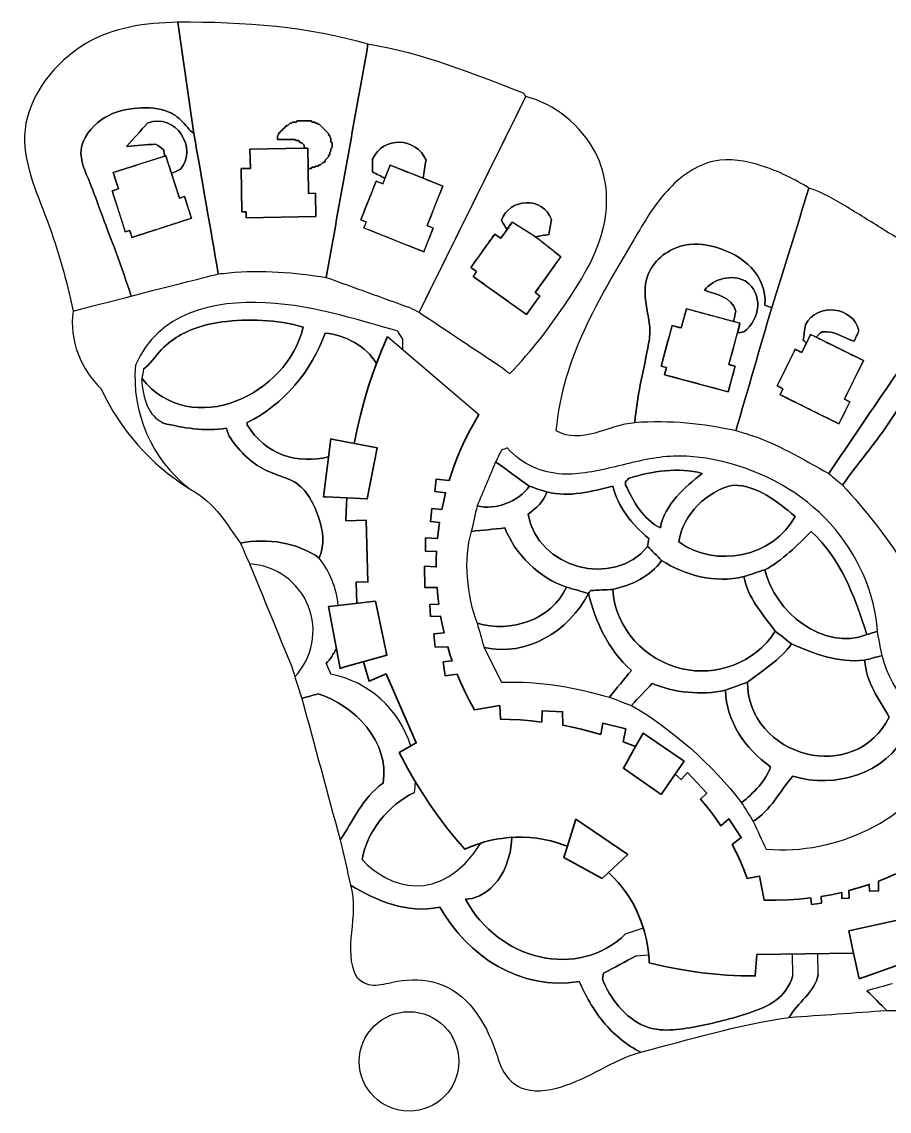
# Model space of a CAD drawing. Header units: millimetres. Extents: x -97856 to 911645, y -69926 to 264120.
# Drawn here: x 538818 to 756701, y -69769 to 204020 of the extents above; entities that cross this region are included whole.
import ezdxf

# ---------------------------------------------------------------- set-up
doc = ezdxf.new("R2010")
doc.units = ezdxf.units.MM
doc.layers.add('01_SITE_BASE', color=7, linetype='Continuous', lineweight=35)
for name, color, linetype in [('02_CHALETS', 7, 'Continuous'), ('03_DESIGN_REGIONS', 7, 'Continuous'), ('REGION_HOLES', 7, 'Continuous'), ('REPAIR_CLOSURES_ONLY', 7, 'Continuous')]:
    doc.layers.add(name, color=color, linetype=linetype)

msp = doc.modelspace()

# ---------------------------------------------------------------- linework, layer by layer
msp.add_line((630695, 124907), (653622, 105293))
msp.add_lwpolyline([(633084, 126385), (634472, 124279), (634472, 121676)])
for centre, radius, start, end in [((602753, 114701), 35525, 175.09055, 231.91232), ((611628, 136177), 58240, 204.75201, 238.08556), ((595595, 55148), 22812, 5.4608, 38.13819), ((595118, 50942), 16862, 316.83493, 86.83553), ((611300, 14178), 26417, 17.24013, 78.75396), ((611300, 14178), 26417, 351.68122, 357.41128)]:
    msp.add_arc(centre, radius, start, end)
at = {"layer": '01_SITE_BASE'}
for points in [[(630695, 124907), (629262, 121564), (627931, 118178), (626999, 115614), (625848, 112163), (624801, 108679), (623859, 105165), (623023, 101624), (622294, 98060)], [(693009, 21871), (689894, 23071), (690525, 26296), (684740, 27793), (684264, 24928), (681818, 25614), (679354, 26234), (677185, 26721), (674694, 27216), (674663, 30604), (669502, 30838), (669443, 28032), (666768, 28331), (664086, 28555), (661398, 28701), (659044, 28766), (658860, 32166), (652499, 31071), (651246, 33365), (650076, 35702), (648990, 38079), (648151, 40089), (645183, 39666), (644688, 43143), (646914, 43410), (646357, 45091), (645796, 46940), (642674, 46881), (642326, 50162), (644879, 50433), (644399, 52613), (644017, 54623), (641482, 54586), (641348, 57591), (643547, 57689), (643312, 59679), (643119, 61856), (640077, 61838), (640000, 67209), (642921, 67020), (642940, 68909), (643017, 70969), (640256, 70929), (640207, 74303), (643253, 74189), (643485, 76292), (643751, 78213), (641517, 78414), (641811, 81683), (644320, 81457), (644793, 83661), (645286, 85668), (642546, 85982), (642904, 89108), (646158, 88735), (646641, 90243), (647426, 92485), (648283, 94700), (649212, 96886), (650211, 99040), (651280, 101161), (652417, 103246), (653622, 105293), (653527, 105344)], [(617146, 99039), (616432, 99175), (614570, 84645), (615311, 84609)], [(615311, 84609), (625607, 84101), (628072, 96962), (617146, 99039)], [(622949, 57842), (622780, 63166), (625765, 63269), (625341, 78766), (620231, 78626), (620314, 81021), (620449, 84355)], [(619995, 41872), (630534, 44811), (627651, 58373), (618304, 57319)], [(618304, 57319), (615862, 57043), (618771, 41530), (619995, 41872)], [(624631, 43165), (625309, 40825), (626104, 38281), (630339, 40127), (637902, 22780), (633572, 20340), (635684, 16412), (637476, 13328), (639359, 10298), (641331, 7325), (643389, 4411), (645533, 1560), (647760, -1228), (650068, -3948), (651691, -3243), (653350, -2628), (655041, -2103), (656757, -1671), (658494, -1333), (659369, -1199), (661128, -1003), (662894, -903), (664664, -899), (666432, -991), (668191, -1179), (669938, -1461), (671667, -1839), (673374, -2309), (675052, -2871), (675879, -3186)], [(693009, 21871), (694919, 25252), (705184, 18199), (702939, 14931)], [(702939, 14931), (699460, 9866), (689927, 16416), (693009, 21871)], [(758391, -10117), (756108, -11113), (753987, -11957), (754023, -14425), (751718, -14458), (751694, -12785), (749267, -13570), (746589, -14329), (746617, -16254), (744764, -16281), (744772, -14782), (742110, -15359), (739652, -15800), (739676, -17477), (737225, -17789), (737023, -16178), (733970, -16495), (731417, -16662), (728349, -16745), (725279, -16700), (724143, -10669), (721051, -11252), (720185, -8994), (719355, -7047), (718327, -4858), (717215, -2710), (719540, -994), (716459, 3719), (714424, 1926), (713348, 3513), (712052, 5280), (710696, 7001), (709279, 8673), (710885, 10188), (706040, 15325), (704457, 13591), (702939, 14931)], [(675879, -3186), (677962, 3596), (691036, -5282), (686209, -9757)], [(686209, -9757), (684586, -11263), (675005, -6030), (675879, -3186)], [(686209, -9757), (687460, -11001), (688642, -12311), (689206, -12989), (690278, -14390), (691273, -15847), (692187, -17355), (693019, -18911), (693765, -20510), (694423, -22147), (694992, -23816), (695243, -24662), (695675, -26373), (696013, -28104), (696258, -29851), (696407, -31609), (696447, -32490), (699933, -33315), (703445, -34023), (706978, -34611), (709641, -34975), (712311, -35271), (715882, -35560), (719460, -35729), (723043, -35778), (723446, -30410), (747767, -30059)], [(747767, -30059), (746535, -24450), (760323, -21421), (762651, -27990)], [(762651, -27990), (763818, -31284), (749176, -36472), (747767, -30059)]]:
    msp.add_lwpolyline(points, dxfattribs=at)
at = {"layer": '02_CHALETS'}
for p, q in [((574709, 170279), (561752, 166115)), ((574985, 170368), (574709, 170279)), ((576425, 165885), (574985, 170368)), ((609740, 172247), (596136, 171991)), ((596136, 171991), (596227, 167180)), ((609748, 172129), (609740, 172247)), ((610645, 172264), (609748, 172248)), ((609748, 172248), (609748, 172129)), ((610741, 167176), (610645, 172264)), ((596227, 167180), (593904, 167137)), ((593904, 167137), (594110, 156218)), ((610859, 160906), (610741, 167176)), ((631381, 167995), (630045, 164652)), ((639601, 164709), (631381, 167995)), ((561752, 166115), (563073, 162006)), ((578417, 159687), (576425, 165885)), ((630045, 164652), (629503, 163297)), ((644578, 162719), (639601, 164709)), ((563073, 162006), (561521, 161507)), ((627843, 163961), (623963, 154257)), ((629503, 163297), (627843, 163961)), ((640619, 152817), (644578, 162719)), ((561521, 161507), (564818, 151247)), ((579686, 160095), (578417, 159687)), ((581439, 154642), (579686, 160095)), ((612608, 160939), (610859, 160906)), ((612612, 160692), (612608, 160939)), ((612718, 155097), (612612, 160692)), ((594110, 156218), (595174, 156238)), ((595174, 156238), (595201, 154768)), ((566494, 149840), (581439, 154642)), ((595201, 154768), (612718, 155097)), ((623963, 154257), (625345, 153704)), ((625345, 153704), (624751, 152220)), ((662006, 153672), (660705, 151847)), ((667891, 150012), (662006, 153672)), ((564818, 151247), (565927, 151604)), ((565927, 151604), (566494, 149840)), ((624751, 152220), (639783, 146211)), ((639783, 146211), (642176, 152195)), ((642176, 152195), (640619, 152817)), ((657623, 150687), (655375, 147534)), ((659118, 149621), (657623, 150687)), ((660705, 151847), (659118, 149621)), ((674203, 144975), (667891, 150012)), ((655375, 147534), (651620, 142268)), ((667766, 135948), (674203, 144975)), ((651620, 142268), (653065, 141237)), ((653065, 141237), (652186, 140004)), ((652186, 140004), (665613, 130430)), ((665613, 130430), (668948, 135106)), ((668948, 135106), (667766, 135948)), ((705765, 131911), (704460, 127069)), ((717603, 128719), (705765, 131911)), ((719222, 128283), (717603, 128719)), ((702168, 127687), (699417, 117482)), ((704460, 127069), (702168, 127687)), ((718562, 125838), (719222, 128283)), ((716411, 117859), (718562, 125838)), ((735919, 123328), (734726, 120911)), ((736959, 125435), (735919, 123328)), ((738359, 124744), (736959, 125435)), ((750231, 118884), (738359, 124744)), ((733117, 121705), (728578, 112512)), ((734726, 120911), (733117, 121705)), ((717992, 117433), (716411, 117859)), ((745453, 109206), (750231, 118884)), ((699417, 117482), (700746, 117123)), ((700746, 117123), (700261, 115323)), ((700261, 115323), (716260, 111009)), ((716260, 111009), (717992, 117433)), ((728578, 112512), (730016, 111802)), ((730016, 111802), (729276, 110304)), ((729276, 110304), (744087, 102993)), ((744087, 102993), (746655, 108195)), ((746821, 108531), (745453, 109206)), ((746655, 108195), (746821, 108531))]:
    msp.add_line(p, q, dxfattribs=at)
at = {"layer": '03_DESIGN_REGIONS'}
for p, q in [((605959, 178251), (605667, 177959)), ((606250, 178542), (605959, 178251)), ((606542, 178542), (606250, 178542)), ((606833, 178834), (606542, 178542)), ((607125, 178834), (606833, 178834)), ((607416, 178834), (607125, 178834)), ((607708, 178834), (607416, 178834)), ((607999, 179125), (607708, 178834)), ((608291, 179125), (607999, 179125)), ((608582, 179125), (608291, 179125)), ((608874, 179125), (608582, 179125)), ((609165, 179125), (608874, 179125)), ((609457, 179125), (609165, 179125)), ((609748, 179125), (609457, 179125)), ((610040, 179125), (609748, 179125)), ((610331, 179125), (610040, 179125)), ((610623, 179125), (610331, 179125)), ((610914, 179125), (610623, 179125)), ((611206, 179125), (610914, 179125)), ((611497, 179125), (611206, 179125)), ((611788, 178834), (611497, 179125)), ((612080, 178834), (611788, 178834)), ((612371, 178834), (612080, 178834)), ((612663, 178542), (612371, 178834)), ((612954, 178542), (612663, 178542)), ((613246, 178251), (612954, 178542)), ((613537, 178251), (613246, 178251)), ((613829, 177959), (613537, 178251)), ((603335, 175627), (603044, 175336)), ((603044, 175336), (603044, 175044)), ((603627, 176210), (603335, 175919)), ((603335, 175919), (603335, 175627)), ((603918, 176502), (603627, 176210)), ((604210, 176793), (603918, 176502)), ((604501, 177085), (604210, 176793)), ((604793, 177376), (604501, 177085)), ((605084, 177668), (604793, 177376)), ((605376, 177959), (605084, 177668)), ((605667, 177959), (605376, 177959)), ((614120, 177668), (613829, 177959)), ((614412, 177376), (614120, 177668)), ((614703, 177085), (614412, 177376)), ((614995, 176793), (614703, 177085)), ((615286, 176502), (614995, 176793)), ((615578, 176210), (615286, 176502)), ((615869, 175919), (615578, 176210)), ((615869, 175627), (615869, 175919)), ((616161, 175336), (615869, 175627)), ((616161, 175044), (616161, 175336)), ((603044, 175044), (603044, 174753)), ((603044, 174753), (603044, 174461)), ((603044, 174461), (603335, 174461)), ((603335, 174461), (603627, 174461)), ((603627, 174461), (603918, 174461)), ((603918, 174461), (604210, 174461)), ((604210, 174461), (604501, 174461)), ((604501, 174461), (604793, 174461)), ((604793, 174461), (605084, 174461)), ((605084, 174461), (605376, 174461)), ((605376, 174461), (605667, 174461)), ((605667, 174461), (605959, 174461)), ((605959, 174461), (606250, 174461)), ((606250, 174461), (606542, 174461)), ((606542, 174461), (606833, 174461)), ((606833, 174461), (607125, 174461)), ((607125, 174461), (607416, 174461)), ((607416, 174461), (607708, 174170)), ((607708, 174170), (607999, 174170)), ((607999, 174170), (608291, 174170)), ((608291, 174170), (608582, 173878)), ((608582, 173878), (608874, 173587)), ((608874, 173587), (609165, 173587)), ((609165, 173587), (609457, 173295)), ((609457, 173295), (609748, 173004)), ((609748, 173004), (609748, 172712)), ((609748, 172712), (609748, 172421)), ((616452, 174753), (616161, 175044)), ((616452, 174461), (616452, 174753)), ((616452, 174170), (616452, 174461)), ((616452, 173878), (616452, 174170)), ((616744, 173587), (616452, 173878)), ((616744, 173295), (616744, 173587)), ((616744, 173004), (616744, 173295)), ((616744, 172712), (616744, 173004)), ((616744, 172421), (616744, 172712)), ((609748, 172421), (609748, 172248)), ((609748, 172248), (610645, 172264)), ((610645, 172264), (610741, 167176)), ((615286, 169506), (615578, 169798)), ((615578, 169798), (615869, 170089)), ((615869, 170381), (616161, 170672)), ((615869, 170089), (615869, 170381)), ((616161, 171255), (616452, 171546)), ((616161, 170963), (616161, 171255)), ((616161, 170672), (616161, 170963)), ((616452, 172129), (616744, 172421)), ((616452, 171838), (616452, 172129)), ((616452, 171546), (616452, 171838)), ((610741, 167176), (610914, 167174)), ((610914, 167174), (611206, 167174)), ((611206, 167174), (611497, 167174)), ((611497, 167174), (611788, 167466)), ((611788, 167466), (612080, 167466)), ((612080, 167466), (612371, 167466)), ((612371, 167466), (612663, 167757)), ((612663, 167757), (612954, 167757)), ((612954, 167757), (613246, 167757)), ((613246, 167757), (613537, 168049)), ((613537, 168049), (613829, 168049)), ((613829, 168049), (614120, 168340)), ((614120, 168340), (614412, 168632)), ((614412, 168632), (614703, 168632)), ((614703, 168632), (614995, 168923)), ((614995, 169215), (615286, 169506)), ((614995, 168923), (614995, 169215))]:
    msp.add_line(p, q, dxfattribs=at)
msp.add_circle((636099, -57269), 12500, dxfattribs=at)
for points, knots in [([(577976, 203901), (569723, 203752), (561823, 202610), (554940, 198560), (547081, 193936), (540546, 185521), (539631, 176897), (538818, 169234), (542440, 161406), (545238, 153900), (548016, 146444), (549980, 139305), (551743, 131322)], [1, 1, 1, 1, 2, 2, 2, 3, 3, 3, 4, 4, 4, 5, 5, 5, 5]), ([(661341, 115581), (666958, 121326), (671564, 127389), (675889, 133859), (679832, 139757), (683542, 145993), (685017, 152737), (686365, 158898), (685848, 165484), (682898, 171188), (679418, 177915), (672553, 183417), (665422, 185246)], [1, 1, 1, 1, 2, 2, 2, 3, 3, 3, 4, 4, 4, 5, 5, 5, 5]), ([(566288, 135090), (562890, 145476), (560698, 150701), (558805, 155846), (557849, 158446), (556969, 161025), (555873, 163670), (554757, 166364), (553415, 169126), (553724, 171846), (554052, 174728), (556233, 177563), (558764, 179373), (561184, 181103), (563923, 181896), (566938, 182241), (569548, 182539), (572364, 182501), (574779, 181704), (576282, 181208), (577629, 180419), (578770, 179324), (579938, 178203), (580890, 176762), (582057, 175919)], [6.0102145, 6.0102145, 6.0102145, 6.0102145, 7, 7, 7, 8, 8, 8, 9, 9, 9, 10, 10, 10, 11, 11, 11, 12, 12, 12, 13, 13, 13, 14, 14, 14, 14]), ([(582057, 175919), (580890, 176762), (579938, 178203), (578770, 179324), (577629, 180419), (576282, 181208), (574779, 181704), (572364, 182501), (569548, 182539), (566938, 182241), (563923, 181896), (561184, 181103), (558764, 179373), (556233, 177563), (554052, 174728), (553724, 171846), (553415, 169126), (554757, 166364), (555873, 163670), (556969, 161025), (557849, 158446), (558805, 155846), (560698, 150701), (562890, 145476), (566288, 135090)], [1, 1, 1, 1, 2, 2, 2, 3, 3, 3, 4, 4, 4, 5, 5, 5, 6, 6, 6, 7, 7, 7, 8, 8, 8, 8.9897855, 8.9897855, 8.9897855, 8.9897855]), ([(736544, 162219), (733115, 164347), (729024, 166458), (724577, 167858), (720705, 169077), (716562, 169756), (712767, 168991), (708206, 168072), (704146, 165064), (700898, 161492), (697572, 157834), (695097, 153583), (692624, 149383), (683633, 134113), (674661, 119521), (673000, 101299)], [0, 0, 0, 0, 1, 1, 1, 2, 2, 2, 3, 3, 3, 4, 4, 4, 5, 5, 5, 5]), ([(774437, 138900), (771934, 141563), (768654, 143558), (765399, 145551), (762176, 147524), (758979, 149496), (755791, 151477), (752603, 153458), (749426, 155448), (746222, 157396), (743114, 159285), (739980, 161134), (736544, 162219)], [0, 0, 0, 0, 1, 1, 1, 2, 2, 2, 3, 3, 3, 4, 4, 4, 4]), ([(692821, 103339), (693335, 109734), (694869, 115838), (696060, 122026), (696359, 123583), (696637, 125144), (696602, 126674), (696565, 128239), (696201, 129771), (695901, 131363), (695338, 134344), (695003, 137535), (696051, 140322), (697340, 143752), (700725, 146569), (704289, 147641), (707184, 148511), (710197, 148228), (713138, 147368), (719809, 145415), (726107, 140489), (725467, 132779)], [6, 6, 6, 6, 7, 7, 7, 8, 8, 8, 9, 9, 9, 10, 10, 10, 11, 11, 11, 12, 12, 12, 13, 13, 13, 13]), ([(725467, 132779), (726107, 140489), (719809, 145415), (713138, 147368), (710197, 148228), (707184, 148511), (704289, 147641), (700725, 146569), (697340, 143752), (696051, 140322), (695003, 137535), (695338, 134344), (695901, 131363), (696201, 129771), (696565, 128239), (696602, 126674), (696637, 125144), (696359, 123583), (696060, 122026), (694869, 115838), (693335, 109734), (692821, 103339)], [3, 3, 3, 3, 4, 4, 4, 5, 5, 5, 6, 6, 6, 7, 7, 7, 8, 8, 8, 9, 9, 9, 10, 10, 10, 10]), ([(633084, 126385), (625528, 128295), (613178, 132761), (599995, 133414), (586946, 134061), (573081, 130973), (567359, 117741)], [1, 1, 1, 1, 2, 2, 2, 3, 3, 3, 3]), ([(569426, 116747), (571013, 117892), (572316, 119981), (573927, 121681), (575386, 123220), (577096, 124440), (578884, 125414), (582042, 127136), (585439, 128092), (589090, 128588), (592359, 129031), (595832, 129107), (599221, 128949), (602807, 128781), (606299, 128353), (609457, 127241)], [5, 5, 5, 5, 6, 6, 6, 7, 7, 7, 8, 8, 8, 9, 9, 9, 10, 10, 10, 10]), ([(609457, 127241), (606299, 128353), (602807, 128781), (599221, 128949), (595832, 129107), (592359, 129031), (589090, 128588), (585439, 128092), (582042, 127136), (578884, 125414), (577096, 124440), (575386, 123220), (573927, 121681), (572316, 119981), (571013, 117892), (569426, 116747)], [1, 1, 1, 1, 2, 2, 2, 3, 3, 3, 4, 4, 4, 5, 5, 5, 6, 6, 6, 6]), ([(744997, 87599), (748705, 92933), (752860, 97639), (756462, 102967), (760073, 108308), (763129, 114275), (768899, 117039)], [4, 4, 4, 4, 5, 5, 5, 6, 6, 6, 6]), ([(768899, 117039), (763129, 114275), (760073, 108308), (756462, 102967), (752860, 97639), (748705, 92933), (744997, 87599)], [4, 4, 4, 4, 5, 5, 5, 6, 6, 6, 6]), ([(590219, 101882), (590572, 100031), (591775, 98435), (593129, 96905), (594551, 95298), (596140, 93762), (597832, 92615), (599379, 91567), (601013, 90844), (602746, 90224), (604287, 89672), (605906, 89201), (607284, 88379), (610464, 86481), (612362, 82709), (613524, 79062), (614502, 75995), (614960, 73016), (613537, 69235)], [14, 14, 14, 14, 15, 15, 15, 16, 16, 16, 17, 17, 17, 18, 18, 18, 19, 19, 19, 20, 20, 20, 20]), ([(613537, 69235), (614960, 73016), (614502, 75995), (613524, 79062), (612362, 82709), (610464, 86481), (607284, 88379), (605906, 89201), (604287, 89672), (602746, 90224), (601013, 90844), (599379, 91567), (597832, 92615), (596140, 93762), (594551, 95298), (593129, 96905), (591775, 98435), (590572, 100031), (590219, 101882)], [7, 7, 7, 7, 8, 8, 8, 9, 9, 9, 10, 10, 10, 11, 11, 11, 12, 12, 12, 13, 13, 13, 13]), ([(595465, 103339), (595465, 103242), (595465, 103145), (595465, 103048), (595465, 102950), (595465, 102853), (595465, 102756)], [4, 4, 4, 4, 5, 5, 5, 6, 6, 6, 6]), ([(753741, 50872), (753132, 60631), (748700, 70369), (741989, 77812), (734858, 85720), (725153, 91037), (714805, 93505), (710493, 94534), (706070, 95068), (701684, 94795), (697057, 94508), (692471, 93321), (687859, 92206), (683413, 91131), (678942, 90122), (674567, 90367), (669510, 90650), (664580, 92609), (660758, 96926)], [0, 0, 0, 0, 1, 1, 1, 2, 2, 2, 3, 3, 3, 4, 4, 4, 5, 5, 5, 6, 6, 6, 6]), ([(687283, 61365), (687835, 51437), (695581, 43539), (704580, 41445), (713162, 39447), (722883, 42729), (728091, 50872)], [2, 2, 2, 2, 3, 3, 3, 4, 4, 4, 4]), ([(728091, 50872), (722883, 42729), (713162, 39447), (704580, 41445), (695581, 43539), (687835, 51437), (687283, 61365)], [0, 0, 0, 0, 1, 1, 1, 2, 2, 2, 2]), ([(721095, 38047), (721003, 28987), (727876, 22044), (735903, 20049), (743762, 18095), (752726, 20884), (756656, 29302)], [1, 1, 1, 1, 2, 2, 2, 3, 3, 3, 3]), ([(756656, 29302), (752726, 20884), (743762, 18095), (735903, 20049), (727876, 22044), (721003, 28987), (721095, 38047)], [2, 2, 2, 2, 3, 3, 3, 4, 4, 4, 4]), ([(622865, -35990), (626012, -39363), (629344, -37815), (633072, -37127), (636402, -36512), (640047, -36583), (643196, -37560), (650628, -39867), (655289, -47226), (657831, -54686), (658454, -56517), (658951, -58354), (659891, -59948), (660899, -61656), (662416, -63086), (664205, -63866), (667155, -65152), (670843, -64671), (674160, -63694), (681478, -61537), (686983, -56960), (694279, -54937)], [1, 1, 1, 1, 2, 2, 2, 3, 3, 3, 4, 4, 4, 5, 5, 5, 6, 6, 6, 7, 7, 7, 8, 8, 8, 8]), ([(694279, -54937), (690810, -53230), (687518, -50528), (684888, -47321), (682323, -44192), (680389, -40583), (678830, -37156)], [8, 8, 8, 8, 9, 9, 9, 10, 10, 10, 10]), ([(684660, -36573), (686373, -41209), (690439, -46395), (695206, -48347), (699256, -50006), (703812, -49330), (708277, -48469), (712743, -47607), (717118, -46561), (721379, -45129), (726216, -43504), (730905, -41382), (732463, -35699)], [6, 6, 6, 6, 7, 7, 7, 8, 8, 8, 9, 9, 9, 10, 10, 10, 10])]:
    msp.add_open_spline(points, degree=3, knots=knots, dxfattribs=at)
for points in [[(625780, 198363), (611224, 202720), (594671, 204020), (577976, 203901)], [(577976, 203901), (579337, 194574), (580697, 185246), (582057, 175919)], [(582057, 175919), (580697, 185246), (579337, 194574), (577976, 203901)], [(615286, 139775), (618784, 159304), (622282, 178834), (625780, 198363)], [(625780, 198363), (622282, 178834), (618784, 159304), (615286, 139775)], [(664839, 186121), (652102, 190885), (639580, 196168), (625780, 198363)], [(638605, 131030), (647544, 149102), (656483, 167174), (665422, 185246)], [(665422, 185246), (656483, 167174), (647544, 149102), (638605, 131030)], [(665422, 185246), (665227, 185538), (665033, 185829), (664839, 186121)], [(578559, 166883), (583233, 172130), (577477, 181358), (570398, 178542)], [(570398, 178542), (568649, 176599), (566900, 174656), (565151, 172712)], [(582057, 175919), (584097, 164162), (586138, 152406), (588178, 140649)], [(588178, 140649), (586138, 152406), (584097, 164162), (582057, 175919)], [(640354, 169215), (637987, 175060), (629415, 175376), (626946, 169506)], [(565151, 172712), (567580, 172907), (570009, 173101), (572438, 173295)], [(572438, 173295), (573118, 172810), (573798, 172324), (574478, 171838)], [(574478, 171838), (574555, 171318), (574632, 170799), (574709, 170279)], [(574709, 170279), (574801, 170309), (574893, 170338), (574985, 170368)], [(574985, 170368), (575465, 168873), (575945, 167379), (576425, 165885)], [(626946, 169506), (626946, 168437), (626946, 167369), (626946, 166300)], [(630045, 164652), (630490, 165767), (630936, 166881), (631381, 167995)], [(631381, 167995), (634121, 166900), (636861, 165804), (639601, 164709)], [(639601, 164709), (639852, 166211), (640103, 167713), (640354, 169215)], [(576425, 165885), (577137, 166217), (577848, 166550), (578559, 166883)], [(626946, 166300), (627979, 165751), (629012, 165201), (630045, 164652)], [(727216, 132196), (730325, 142204), (733435, 152211), (736544, 162219)], [(736544, 162219), (733435, 152211), (730325, 142204), (727216, 132196)], [(671834, 154349), (669927, 160137), (661092, 159804), (659300, 154057)], [(659300, 154057), (659769, 153321), (660237, 152584), (660705, 151847)], [(660705, 151847), (661139, 152455), (661573, 153063), (662006, 153672)], [(662006, 153672), (663968, 152452), (665929, 151232), (667891, 150012)], [(671251, 150560), (671446, 151823), (671640, 153086), (671834, 154349)], [(667891, 150012), (669011, 150195), (670131, 150377), (671251, 150560)], [(551743, 131322), (579434, 138512), (583806, 139580), (588178, 140649)], [(588178, 140649), (589053, 140746), (589927, 140843), (590802, 140941)], [(590802, 140941), (599029, 141818), (607521, 140966), (615286, 139775)], [(615286, 139775), (622282, 137248), (629278, 134722), (636273, 132196)], [(720512, 138900), (717138, 140676), (712541, 139466), (710310, 136568)], [(720221, 126075), (724316, 129230), (725208, 135726), (720512, 138900)], [(741499, 90514), (752478, 106643), (763458, 122771), (774437, 138900)], [(774437, 138900), (763458, 122771), (752478, 106643), (741499, 90514)], [(710310, 136568), (713179, 135520), (717164, 134896), (718180, 131322)], [(636273, 132196), (637050, 131807), (637828, 131419), (638605, 131030)], [(727216, 132196), (724204, 121897), (721192, 111598), (718180, 101299)], [(718180, 101299), (721192, 111598), (724204, 121897), (727216, 132196)], [(725467, 132779), (726050, 132585), (726633, 132390), (727216, 132196)], [(727216, 132196), (726633, 132390), (726050, 132585), (725467, 132779)], [(749078, 126366), (747821, 132446), (738519, 133655), (735669, 127824)], [(551743, 131322), (550581, 123951), (553812, 116474), (558738, 111792)], [(638605, 131030), (645601, 126366), (652596, 121703), (659592, 117039)], [(718180, 131322), (717988, 130454), (717795, 129587), (717603, 128719)], [(717603, 128719), (718142, 128574), (718682, 128428), (719222, 128283)], [(609457, 127241), (605717, 110436), (581505, 98734), (568940, 114416)], [(568940, 114416), (581505, 98734), (605717, 110436), (609457, 127241)], [(719222, 128283), (719002, 127468), (718782, 126653), (718562, 125838)], [(718562, 125838), (719115, 125917), (719668, 125996), (720221, 126075)], [(735669, 127824), (735475, 126561), (735281, 125298), (735086, 124035)], [(738359, 124744), (738823, 125188), (739286, 125631), (739750, 126075)], [(739750, 126075), (742985, 126539), (745179, 124491), (747912, 123743)], [(747912, 123743), (748300, 124617), (748689, 125492), (749078, 126366)], [(614995, 125783), (611882, 116600), (604350, 107466), (595465, 103339)], [(627920, 118148), (625359, 122417), (620091, 125352), (614995, 125783)], [(735086, 124035), (735184, 123937), (735281, 123840), (735378, 123743)], [(735378, 123743), (735558, 123605), (735739, 123466), (735919, 123328)], [(735919, 123328), (736266, 124030), (736613, 124733), (736959, 125435)], [(736959, 125435), (737426, 125204), (737892, 124974), (738359, 124744)], [(569426, 116747), (569264, 115970), (569102, 115193), (568940, 114416)], [(659592, 117039), (660175, 116553), (660758, 116067), (661341, 115581)], [(568940, 114416), (569157, 109065), (570665, 105045), (574381, 103145)], [(574381, 103145), (579165, 102003), (584776, 100984), (590219, 101882)], [(590219, 101882), (584776, 100984), (579165, 102003), (574381, 103145)], [(595465, 102756), (599806, 95153), (608394, 92747), (615859, 94707)], [(673000, 101299), (679342, 97664), (686300, 102804), (692821, 103339)], [(692821, 103339), (701533, 104007), (710136, 103080), (718180, 101299)], [(718180, 101299), (719152, 101007), (720124, 100716), (721095, 100424)], [(721095, 100424), (728348, 98210), (734838, 94155), (741499, 90514)], [(659300, 96343), (658815, 95372), (658329, 94400), (657843, 93429)], [(660758, 96926), (660272, 96732), (659786, 96538), (659300, 96343)], [(657843, 93429), (656288, 89737), (654734, 86044), (653179, 82352)], [(657843, 93429), (660661, 91388), (663478, 89348), (666296, 87307)], [(666296, 87307), (663478, 89348), (660661, 91388), (657843, 93429)], [(709727, 90514), (703706, 92174), (697047, 90995), (691364, 89348)], [(699234, 76814), (700167, 82655), (705519, 87194), (709727, 90514)], [(741499, 90514), (742665, 89542), (743831, 88571), (744997, 87599)], [(691364, 89348), (691072, 89056), (690781, 88765), (690489, 88473)], [(690489, 88473), (690489, 88182), (690489, 87890), (690489, 87599)], [(580839, 86740), (587789, 82932), (590304, 77547), (593716, 73025)], [(653179, 82352), (657711, 81162), (663638, 83432), (666296, 87307)], [(666296, 87307), (663638, 83432), (657711, 81162), (653179, 82352)], [(666005, 80312), (667960, 81689), (670079, 83483), (670668, 85850)], [(670668, 85850), (670079, 83483), (667960, 81689), (666005, 80312)], [(666296, 87307), (667754, 86822), (669211, 86336), (670668, 85850)], [(670668, 85850), (669211, 86336), (667754, 86822), (666296, 87307)], [(670668, 85850), (676385, 84439), (682006, 85991), (687283, 87307)], [(687283, 87307), (682006, 85991), (676385, 84439), (670668, 85850)], [(687283, 87307), (688455, 82183), (691981, 77737), (696319, 74191)], [(696319, 74191), (691981, 77737), (688455, 82183), (687283, 87307)], [(690489, 87599), (692330, 83675), (694894, 78863), (699234, 76814)], [(717597, 87599), (711131, 86253), (704609, 80098), (703898, 73316)], [(733046, 79729), (728415, 83605), (723756, 87413), (717597, 87599)], [(744997, 87599), (750652, 81401), (756063, 74632), (760154, 68069)], [(653179, 82352), (652693, 80215), (652208, 78077), (651722, 75940)], [(696027, 72150), (687422, 61541), (668284, 66654), (666005, 80312)], [(666005, 80312), (668284, 66654), (687422, 61541), (696027, 72150)], [(703898, 73316), (712915, 66611), (727673, 69433), (733046, 79729)], [(651722, 75940), (654540, 76231), (657357, 76523), (660175, 76814)], [(660175, 76814), (657357, 76523), (654540, 76231), (651722, 75940)], [(660175, 76814), (662680, 70229), (668929, 64079), (675624, 61948)], [(675624, 61948), (668929, 64079), (662680, 70229), (660175, 76814)], [(613537, 69235), (608126, 73204), (600539, 74304), (593716, 73025)], [(593716, 73025), (600539, 74304), (608126, 73204), (613537, 69235)], [(651722, 75940), (649591, 68960), (650573, 59655), (653179, 52912)], [(696319, 74191), (696222, 73511), (696125, 72830), (696027, 72150)], [(696027, 72150), (696125, 72830), (696222, 73511), (696319, 74191)], [(725467, 66321), (729860, 68463), (733692, 72650), (737127, 75940)], [(737127, 75940), (733692, 72650), (729860, 68463), (725467, 66321)], [(737127, 75940), (744725, 68720), (747681, 60315), (751118, 49997)], [(751118, 49997), (747681, 60315), (744725, 68720), (737127, 75940)], [(593716, 73025), (594494, 71276), (595271, 69527), (596048, 67778)], [(696027, 72150), (697193, 70984), (698359, 69818), (699525, 68652)], [(699525, 68652), (698359, 69818), (697193, 70984), (696027, 72150)], [(687283, 61365), (691854, 62391), (696762, 64629), (699525, 68652)], [(699525, 68652), (696762, 64629), (691854, 62391), (687283, 61365)], [(699525, 68652), (705400, 64889), (712814, 62840), (720221, 64572)], [(720221, 64572), (712814, 62840), (705400, 64889), (699525, 68652)], [(596048, 67778), (599546, 59228), (603044, 50678), (606542, 42127)], [(720221, 64572), (721970, 65155), (723719, 65738), (725467, 66321)], [(725467, 66321), (723719, 65738), (721970, 65155), (720221, 64572)], [(751118, 49997), (740146, 45734), (727877, 55786), (725467, 66321)], [(725467, 66321), (727877, 55786), (740146, 45734), (751118, 49997)], [(728091, 50872), (724828, 55174), (721164, 59309), (720221, 64572)], [(720221, 64572), (721164, 59309), (724828, 55174), (728091, 50872)], [(653179, 52912), (661697, 50332), (671852, 53672), (675624, 61948)], [(675624, 61948), (671852, 53672), (661697, 50332), (653179, 52912)], [(654928, 46791), (665696, 44320), (676218, 50861), (681162, 60345)], [(681162, 60345), (676218, 50861), (665696, 44320), (654928, 46791)], [(675624, 61948), (677470, 61414), (679316, 60880), (681162, 60345)], [(681162, 60345), (679316, 60880), (677470, 61414), (675624, 61948)], [(681162, 60345), (681259, 60491), (681356, 60637), (681453, 60782)], [(681453, 60782), (681356, 60637), (681259, 60491), (681162, 60345)], [(681162, 60345), (683060, 53115), (685916, 46426), (691947, 40961)], [(691947, 40961), (685916, 46426), (683060, 53115), (681162, 60345)], [(681453, 60782), (681550, 60880), (681648, 60977), (681745, 61074)], [(681745, 61074), (681648, 60977), (681550, 60880), (681453, 60782)], [(681745, 61074), (683591, 61171), (685437, 61268), (687283, 61365)], [(687283, 61365), (685437, 61268), (683591, 61171), (681745, 61074)], [(653179, 52912), (653762, 50872), (654345, 48832), (654928, 46791)], [(728091, 50872), (729451, 49803), (730811, 48734), (732172, 47666)], [(732172, 47666), (730811, 48734), (729451, 49803), (728091, 50872)], [(751118, 49997), (751993, 50289), (752867, 50580), (753741, 50872)], [(753741, 50872), (752867, 50580), (751993, 50289), (751118, 49997)], [(754907, 44751), (754519, 46791), (754130, 48832), (753741, 50872)], [(654928, 46791), (656386, 43876), (657843, 40961), (659300, 38047)], [(721095, 38047), (724584, 40768), (729454, 43737), (732172, 47666)], [(732172, 47666), (729454, 43737), (724584, 40768), (721095, 38047)], [(732172, 47666), (737848, 45232), (743553, 42868), (750535, 43585)], [(750535, 43585), (743553, 42868), (737848, 45232), (732172, 47666)], [(615286, 42710), (616266, 43857), (617126, 45110), (617851, 46438)], [(617851, 46438), (617126, 45110), (616266, 43857), (615286, 42710)], [(750535, 43585), (751993, 43973), (753450, 44362), (754907, 44751)], [(754907, 44751), (753450, 44362), (751993, 43973), (750535, 43585)], [(773854, 22015), (765250, 27022), (757234, 35242), (754907, 44751)], [(606542, 42127), (607416, 39407), (608291, 36686), (609165, 33966)], [(616452, 40087), (616064, 40961), (615675, 41836), (615286, 42710)], [(615286, 42710), (615675, 41836), (616064, 40961), (616452, 40087)], [(756656, 29302), (754039, 33824), (750907, 38133), (750535, 43585)], [(750535, 43585), (750907, 38133), (754039, 33824), (756656, 29302)], [(659300, 38047), (669021, 38436), (677878, 36742), (686409, 34257)], [(691947, 40961), (690101, 38727), (688255, 36492), (686409, 34257)], [(686409, 34257), (688255, 36492), (690101, 38727), (691947, 40961)], [(691947, 32217), (693696, 34063), (695445, 35909), (697193, 37755)], [(697193, 37755), (695445, 35909), (693696, 34063), (691947, 32217)], [(697193, 37755), (702580, 35410), (709394, 34708), (715557, 36006)], [(715557, 36006), (709394, 34708), (702580, 35410), (697193, 37755)], [(715557, 36006), (717403, 36686), (719249, 37366), (721095, 38047)], [(721095, 38047), (719249, 37366), (717403, 36686), (715557, 36006)], [(715557, 36006), (715882, 28193), (720316, 21437), (726925, 16768)], [(726925, 16768), (720316, 21437), (715882, 28193), (715557, 36006)], [(609165, 33966), (610525, 34354), (611886, 34743), (613246, 35132)], [(613246, 35132), (611886, 34743), (610525, 34354), (609165, 33966)], [(609165, 33966), (612371, 22112), (615578, 10258), (618784, -1595)], [(613246, 35132), (622344, 32252), (631340, 23052), (629569, 12687)], [(629569, 12687), (631340, 23052), (622344, 32252), (613246, 35132)], [(686409, 34257), (688255, 33577), (690101, 32897), (691947, 32217)], [(691947, 32217), (701926, 26433), (712225, 17417), (719638, 7732)], [(732463, 14436), (743147, 11169), (755768, 15012), (761029, 25221)], [(761029, 25221), (755768, 15012), (743147, 11169), (732463, 14436)], [(726925, 16768), (725728, 13298), (722605, 10184), (719638, 7732)], [(719638, 7732), (722605, 10184), (725728, 13298), (726925, 16768)], [(725759, -3927), (743934, -5346), (760983, 3222), (771230, 18517)], [(722553, 3068), (726886, 5758), (729268, 10707), (732463, 14436)], [(732463, 14436), (729268, 10707), (726886, 5758), (722553, 3068)], [(629569, 12687), (624287, 8974), (621983, 2968), (618784, -1595)], [(618784, -1595), (621983, 2968), (624287, 8974), (629569, 12687)], [(624322, -6551), (625394, 401), (630957, 7233), (637439, 10356)], [(637439, 10356), (630957, 7233), (625394, 401), (624322, -6551)], [(719638, 7732), (720609, 6178), (721581, 4623), (722553, 3068)], [(722553, 3068), (723621, 737), (724690, -1595), (725759, -3927)], [(618784, -1595), (619659, -5385), (620533, -9174), (621407, -12963)], [(624322, -6551), (630762, -13528), (643852, -18501), (654141, -2383)], [(650264, -16461), (654535, -16610), (661426, -11682), (661924, -958)], [(661924, -958), (661426, -11682), (654535, -16610), (650264, -16461)], [(621407, -12963), (623654, -20578), (619256, -29318), (622865, -35990)], [(621407, -12963), (627969, -16840), (635364, -20231), (643852, -18501)], [(643852, -18501), (635364, -20231), (627969, -16840), (621407, -12963)], [(643852, -18501), (650859, -30894), (664174, -39596), (678830, -37156)], [(678830, -37156), (664174, -39596), (650859, -30894), (643852, -18501)], [(690489, -25206), (678621, -36792), (658553, -32012), (650264, -16461)], [(650264, -16461), (658553, -32012), (678621, -36792), (690489, -25206)], [(684951, -35116), (687672, -33659), (690392, -32201), (693113, -30744)], [(693113, -30744), (690392, -32201), (687672, -33659), (684951, -35116)], [(684660, -36573), (684757, -36088), (684854, -35602), (684951, -35116)], [(684951, -35116), (684854, -35602), (684757, -36088), (684660, -36573)], [(731589, -46192), (733534, -42642), (738149, -39719), (738876, -35407)], [(738876, -35407), (738149, -39719), (733534, -42642), (731589, -46192)], [(678830, -37156), (680389, -40583), (682323, -44192), (684888, -47321)], [(695206, -48347), (690439, -46395), (686373, -41209), (684660, -36573)], [(732463, -35699), (730905, -41382), (726216, -43504), (721379, -45129)], [(757531, -37739), (755393, -38322), (753256, -38905), (751118, -39488)], [(751118, -39488), (752770, -41140), (754422, -42792), (756073, -44443)], [(756073, -44443), (754422, -42792), (752770, -41140), (751118, -39488)], [(694279, -54937), (706582, -51699), (718713, -48048), (731589, -46192)], [(721379, -45129), (717118, -46561), (712743, -47607), (708277, -48469)], [(731589, -46192), (739750, -45609), (747912, -45026), (756073, -44443)], [(756073, -44443), (763069, -44541), (770065, -44638), (777060, -44735)], [(684888, -47321), (687518, -50528), (690810, -53230), (694279, -54937)], [(708277, -48469), (703812, -49330), (699256, -50006), (695206, -48347)]]:
    msp.add_open_spline(points, degree=3, dxfattribs=at)
at = {"layer": 'REGION_HOLES'}
for p, q in [((605667, 177959), (605959, 178251)), ((605959, 178251), (606250, 178542)), ((606250, 178542), (606542, 178542)), ((606542, 178542), (606833, 178834)), ((606833, 178834), (607125, 178834)), ((607125, 178834), (607416, 178834)), ((607416, 178834), (607708, 178834)), ((607708, 178834), (607999, 179125)), ((607999, 179125), (608291, 179125)), ((608291, 179125), (608582, 179125)), ((608582, 179125), (608874, 179125)), ((608874, 179125), (609165, 179125)), ((609165, 179125), (609457, 179125)), ((609457, 179125), (609748, 179125)), ((609748, 179125), (610040, 179125)), ((610040, 179125), (610331, 179125)), ((610331, 179125), (610623, 179125)), ((610623, 179125), (610914, 179125)), ((610914, 179125), (611206, 179125)), ((611206, 179125), (611497, 179125)), ((611497, 179125), (611788, 178834)), ((611788, 178834), (612080, 178834)), ((612080, 178834), (612371, 178834)), ((612371, 178834), (612663, 178542)), ((612663, 178542), (612954, 178542)), ((612954, 178542), (613246, 178251)), ((613246, 178251), (613537, 178251)), ((613537, 178251), (613829, 177959)), ((603044, 175336), (603335, 175627)), ((603044, 175044), (603044, 175336)), ((603335, 175919), (603627, 176210)), ((603335, 175627), (603335, 175919)), ((603627, 176210), (603918, 176502)), ((603918, 176502), (604210, 176793)), ((604210, 176793), (604501, 177085)), ((604501, 177085), (604793, 177376)), ((604793, 177376), (605084, 177668)), ((605084, 177668), (605376, 177959)), ((605376, 177959), (605667, 177959)), ((613829, 177959), (614120, 177668)), ((614120, 177668), (614412, 177376)), ((614412, 177376), (614703, 177085)), ((614703, 177085), (614995, 176793)), ((614995, 176793), (615286, 176502)), ((615286, 176502), (615578, 176210)), ((615578, 176210), (615869, 175919)), ((615869, 175919), (615869, 175627)), ((615869, 175627), (616161, 175336)), ((616161, 175336), (616161, 175044)), ((603044, 174753), (603044, 175044)), ((603044, 174461), (603044, 174753)), ((603335, 174461), (603044, 174461)), ((603627, 174461), (603335, 174461)), ((603918, 174461), (603627, 174461)), ((604210, 174461), (603918, 174461)), ((604501, 174461), (604210, 174461)), ((604793, 174461), (604501, 174461)), ((605084, 174461), (604793, 174461)), ((605376, 174461), (605084, 174461)), ((605667, 174461), (605376, 174461)), ((605959, 174461), (605667, 174461)), ((606250, 174461), (605959, 174461)), ((606542, 174461), (606250, 174461)), ((606833, 174461), (606542, 174461)), ((607125, 174461), (606833, 174461)), ((607416, 174461), (607125, 174461)), ((607708, 174170), (607416, 174461)), ((607999, 174170), (607708, 174170)), ((608291, 174170), (607999, 174170)), ((608582, 173878), (608291, 174170)), ((608874, 173587), (608582, 173878)), ((609165, 173587), (608874, 173587)), ((609457, 173295), (609165, 173587)), ((609748, 173004), (609457, 173295)), ((609748, 172712), (609748, 173004)), ((609748, 172421), (609748, 172712)), ((616161, 175044), (616452, 174753)), ((616452, 174753), (616452, 174461)), ((616452, 174461), (616452, 174170)), ((616452, 174170), (616452, 173878)), ((616452, 173878), (616744, 173587)), ((616744, 173587), (616744, 173295)), ((616744, 173295), (616744, 173004)), ((616744, 173004), (616744, 172712)), ((616744, 172712), (616744, 172421)), ((596136, 171991), (609740, 172247)), ((596227, 167180), (596136, 171991)), ((609740, 172247), (609748, 172248)), ((609748, 172248), (609748, 172421)), ((615578, 169798), (615286, 169506)), ((615869, 170089), (615578, 169798)), ((616161, 170672), (615869, 170381)), ((615869, 170381), (615869, 170089)), ((616452, 171546), (616161, 171255)), ((616161, 171255), (616161, 170963)), ((616161, 170963), (616161, 170672)), ((616744, 172421), (616452, 172129)), ((616452, 172129), (616452, 171838)), ((616452, 171838), (616452, 171546)), ((593904, 167137), (596227, 167180)), ((594110, 156218), (593904, 167137)), ((610914, 167174), (610741, 167176)), ((610741, 167176), (610859, 160906)), ((611206, 167174), (610914, 167174)), ((611497, 167174), (611206, 167174)), ((611788, 167466), (611497, 167174)), ((612080, 167466), (611788, 167466)), ((612371, 167466), (612080, 167466)), ((612663, 167757), (612371, 167466)), ((612954, 167757), (612663, 167757)), ((613246, 167757), (612954, 167757)), ((613537, 168049), (613246, 167757)), ((613829, 168049), (613537, 168049)), ((614120, 168340), (613829, 168049)), ((614412, 168632), (614120, 168340)), ((614703, 168632), (614412, 168632)), ((614995, 168923), (614703, 168632)), ((615286, 169506), (614995, 169215)), ((614995, 169215), (614995, 168923)), ((610859, 160906), (612608, 160939)), ((612608, 160939), (612612, 160692)), ((612612, 160692), (612718, 155097)), ((595174, 156238), (594110, 156218)), ((595201, 154768), (595174, 156238)), ((612718, 155097), (595201, 154768))]:
    msp.add_line(p, q, dxfattribs=at)
for points in [[(570398, 178542), (577477, 181358), (583233, 172130), (578559, 166883)], [(565151, 172712), (566900, 174656), (568649, 176599), (570398, 178542)], [(626946, 169506), (629415, 175376), (637987, 175060), (640354, 169215)], [(572438, 173295), (570009, 173101), (567580, 172907), (565151, 172712)], [(574478, 171838), (573798, 172324), (573118, 172810), (572438, 173295)], [(561752, 166115), (566071, 167503), (570390, 168891), (574709, 170279)], [(574709, 170279), (574632, 170799), (574555, 171318), (574478, 171838)], [(626946, 166300), (626946, 167369), (626946, 168437), (626946, 169506)], [(640354, 169215), (640103, 167713), (639852, 166211), (639601, 164709)], [(563073, 162006), (562633, 163376), (562193, 164745), (561752, 166115)], [(578559, 166883), (577848, 166550), (577137, 166217), (576425, 165885)], [(576425, 165885), (577089, 163819), (577753, 161753), (578417, 159687)], [(630045, 164652), (629012, 165201), (627979, 165751), (626946, 166300)], [(629503, 163297), (629683, 163749), (629864, 164201), (630045, 164652)], [(639601, 164709), (641260, 164046), (642919, 163383), (644578, 162719)], [(561521, 161507), (562038, 161673), (562556, 161840), (563073, 162006)], [(623963, 154257), (625257, 157491), (626550, 160726), (627843, 163961)], [(627843, 163961), (628396, 163740), (628950, 163518), (629503, 163297)], [(644578, 162719), (643258, 159419), (641939, 156118), (640619, 152817)], [(564818, 151247), (563719, 154667), (562620, 158087), (561521, 161507)], [(578417, 159687), (578840, 159823), (579263, 159959), (579686, 160095)], [(579686, 160095), (580271, 158278), (580855, 156460), (581439, 154642)], [(659300, 154057), (661092, 159804), (669927, 160137), (671834, 154349)], [(581439, 154642), (576457, 153041), (571476, 151440), (566494, 149840)], [(625345, 153704), (624884, 153888), (624424, 154073), (623963, 154257)], [(624751, 152220), (624949, 152715), (625147, 153210), (625345, 153704)], [(660705, 151847), (660237, 152584), (659769, 153321), (659300, 154057)], [(671834, 154349), (671640, 153086), (671446, 151823), (671251, 150560)], [(565927, 151604), (565558, 151485), (565188, 151366), (564818, 151247)], [(566494, 149840), (566305, 150428), (566116, 151016), (565927, 151604)], [(639783, 146211), (634773, 148214), (629762, 150217), (624751, 152220)], [(642176, 152195), (641378, 150200), (640581, 148205), (639783, 146211)], [(640619, 152817), (641138, 152610), (641657, 152402), (642176, 152195)], [(657623, 150687), (658122, 150332), (658620, 149977), (659118, 149621)], [(659118, 149621), (659647, 150363), (660176, 151105), (660705, 151847)], [(671251, 150560), (670131, 150377), (669011, 150195), (667891, 150012)], [(667891, 150012), (669995, 148333), (672099, 146654), (674203, 144975)], [(674203, 144975), (672057, 141966), (669912, 138957), (667766, 135948)], [(653065, 141237), (652584, 141581), (652102, 141924), (651620, 142268)], [(652186, 140004), (652479, 140415), (652772, 140826), (653065, 141237)], [(665613, 130430), (661137, 133621), (656662, 136813), (652186, 140004)], [(710310, 136568), (712541, 139466), (717138, 140676), (720512, 138900)], [(720512, 138900), (725208, 135726), (724316, 129230), (720221, 126075)], [(668948, 135106), (667836, 133547), (666725, 131988), (665613, 130430)], [(667766, 135948), (668160, 135668), (668554, 135387), (668948, 135106)], [(718180, 131322), (717164, 134896), (713179, 135520), (710310, 136568)], [(704460, 127069), (704895, 128683), (705330, 130297), (705765, 131911)], [(705765, 131911), (709711, 130847), (713657, 129783), (717603, 128719)], [(735669, 127824), (738519, 133655), (747821, 132446), (749078, 126366)], [(717603, 128719), (717795, 129587), (717988, 130454), (718180, 131322)], [(699417, 117482), (700334, 120883), (701251, 124285), (702168, 127687)], [(702168, 127687), (702932, 127481), (703696, 127275), (704460, 127069)], [(720221, 126075), (719668, 125996), (719115, 125917), (718562, 125838)], [(735086, 124035), (735281, 125298), (735475, 126561), (735669, 127824)], [(739750, 126075), (739286, 125631), (738823, 125188), (738359, 124744)], [(747912, 123743), (745179, 124491), (742985, 126539), (739750, 126075)], [(749078, 126366), (748689, 125492), (748300, 124617), (747912, 123743)], [(595465, 103339), (604350, 107466), (611882, 116600), (614995, 125783)], [(614995, 125783), (620091, 125352), (625359, 122417), (627920, 118148)], [(718562, 125838), (717845, 123178), (717128, 120518), (716411, 117859)], [(734726, 120911), (735124, 121717), (735522, 122522), (735919, 123328)], [(735378, 123743), (735281, 123840), (735184, 123937), (735086, 124035)], [(735919, 123328), (735739, 123466), (735558, 123605), (735378, 123743)], [(738359, 124744), (742316, 122791), (746273, 120837), (750231, 118884)], [(728578, 112512), (730091, 115576), (731604, 118641), (733117, 121705)], [(733117, 121705), (733653, 121440), (734190, 121176), (734726, 120911)], [(716411, 117859), (716938, 117717), (717465, 117575), (717992, 117433)], [(750231, 118884), (748638, 115658), (747046, 112432), (745453, 109206)], [(700746, 117123), (700303, 117243), (699860, 117362), (699417, 117482)], [(700261, 115323), (700422, 115923), (700584, 116523), (700746, 117123)], [(716260, 111009), (710927, 112447), (705594, 113885), (700261, 115323)], [(717992, 117433), (717415, 115292), (716838, 113150), (716260, 111009)], [(730016, 111802), (729537, 112039), (729057, 112275), (728578, 112512)], [(729276, 110304), (729522, 110803), (729769, 111303), (730016, 111802)], [(744087, 102993), (739150, 105430), (734213, 107867), (729276, 110304)], [(745453, 109206), (745909, 108981), (746365, 108756), (746821, 108531)], [(615859, 94707), (608394, 92747), (599806, 95153), (595465, 102756)], [(691364, 89348), (697047, 90995), (703706, 92174), (709727, 90514)], [(709727, 90514), (705519, 87194), (700167, 82655), (699234, 76814)], [(690489, 88473), (690781, 88765), (691072, 89056), (691364, 89348)], [(690489, 87599), (690489, 87890), (690489, 88182), (690489, 88473)], [(699234, 76814), (694894, 78863), (692330, 83675), (690489, 87599)], [(703898, 73316), (704609, 80098), (711131, 86253), (717597, 87599)], [(717597, 87599), (723756, 87413), (728415, 83605), (733046, 79729)], [(733046, 79729), (727673, 69433), (712915, 66611), (703898, 73316)]]:
    msp.add_open_spline(points, degree=3, dxfattribs=at)
for points, knots in [([(651620, 142268), (652872, 144023), (654123, 145779), (655375, 147534), (656125, 148585), (656874, 149636), (657623, 150687)], [11, 11, 11, 11, 12, 12, 12, 13, 13, 13, 13]), ([(746821, 108531), (746766, 108419), (746710, 108307), (746655, 108195), (745799, 106461), (744943, 104727), (744087, 102993)], [10, 10, 10, 10, 11, 11, 11, 12, 12, 12, 12]), ([(595465, 102756), (595465, 102853), (595465, 102950), (595465, 103048), (595465, 103145), (595465, 103242), (595465, 103339)], [0, 0, 0, 0, 1, 1, 1, 2, 2, 2, 2])]:
    msp.add_open_spline(points, degree=3, knots=knots, dxfattribs=at)
at = {"layer": 'REPAIR_CLOSURES_ONLY'}
for p, q in [((690489, -25206), (694948, -23686)), ((693113, -30744), (696311, -30471)), ((732463, -35699), (732385, -30281)), ((738876, -35407), (738800, -30188))]:
    msp.add_line(p, q, dxfattribs=at)

doc.saveas('drawing.dxf')
